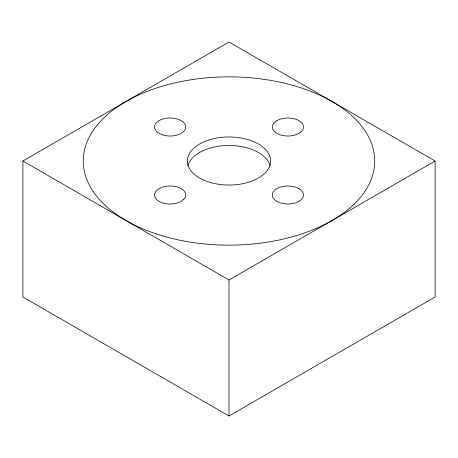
<?xml version="1.0" encoding="UTF-8"?>
<svg xmlns="http://www.w3.org/2000/svg" width="458" height="458" viewBox="0 0 458 458"><rect width="100%" height="100%" fill="white"/><g stroke="black" fill="none" stroke-linecap="round" stroke-linejoin="round"><path stroke-width="0.69" d="M22.9 161.004L229 42.016L435.1 161.004L435.1 296.996L229 415.984L22.9 296.996L22.9 161.004L229 279.993L435.1 161.004M229 279.993L229 415.984M187.872 165.744A41.638 24.039 0 0 1 229 145.467A41.638 24.039 0 0 1 270.128 165.744M276.844 120.631L274.365 122.498A15.612 9.017 0 0 0 276.844 133.381A15.612 9.017 0 0 0 295.691 134.812L298.925 133.381A15.612 9.017 0 0 0 298.925 120.631A15.612 9.017 0 0 0 276.844 120.631M183.635 199.511L181.156 201.377A15.612 9.017 0 0 1 159.075 201.377A15.612 9.017 0 0 1 159.075 188.627L162.309 187.196A15.612 9.017 0 0 1 181.156 188.627A15.612 9.017 0 0 1 183.635 199.511M298.925 188.627L295.691 187.196A15.612 9.017 0 0 0 276.844 188.627A15.612 9.017 0 0 0 274.365 199.511L276.844 201.377A15.612 9.017 0 0 0 298.925 201.377A15.612 9.017 0 0 0 298.925 188.627M162.309 134.812L159.075 133.381A15.612 9.017 0 0 1 159.075 120.631A15.612 9.017 0 0 1 181.156 120.631L183.635 122.498A15.612 9.017 0 0 1 181.156 133.381A15.612 9.017 0 0 1 162.309 134.812M156.132 233.872A145.736 84.14 0 0 0 374.736 161.004A145.736 84.14 0 0 0 156.132 88.136A145.736 84.14 0 0 0 156.132 233.872M203.65 180.074A41.638 24.039 0 0 0 270.283 164.141A41.638 24.039 0 0 0 213.067 138.797A41.638 24.039 0 0 0 203.65 180.074"/></g></svg>
